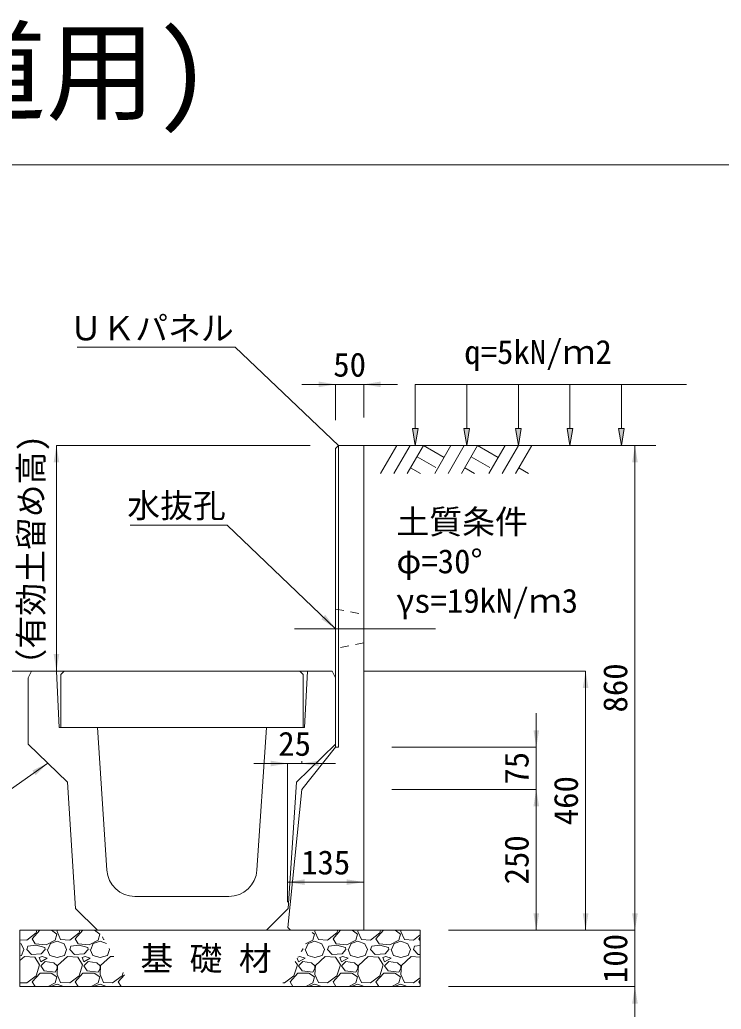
# Model space of a CAD drawing. Units: millimetres at full size, sheet at 1:20. Extents: x 201886 to 211886, y 860265 to 873235.
# Drawn here: x 204599 to 205843, y 871480 to 873235 of the extents above; entities that cross this region are included whole.
import ezdxf
from ezdxf.enums import TextEntityAlignment as Align

# ---------------------------------------------------------------- set-up
doc = ezdxf.new("R2010")
doc.units = ezdxf.units.MM
doc.header["$LTSCALE"] = 20
doc.linetypes.add('USER1', pattern=[1.35, 0.75, -0.6])
doc.linetypes.add('USER2', pattern=[28.575, 19.05, -3.175, 3.175, -3.175])
for name, color, linetype, lineweight in [('0_2', 7, 'Continuous', 20), ('UKパネル', 2, 'Continuous', 20), ('ハッチング', 7, 'Continuous', 5), ('図枠', 5, 'Continuous', 13), ('寸法線', 7, 'Continuous', 13), ('引出線', 4, 'Continuous', 13), ('本体', 2, 'Continuous', 13), ('補助線', 8, 'USER2', 13)]:
    doc.layers.add(name, color=color, linetype=linetype, lineweight=lineweight)
doc.layers.add('文字', color=7, linetype='Continuous')
doc.styles.add('ＭＳ ゴシック', font='')
doc.styles.get('ＭＳ ゴシック').set_extended_font_data('MS Gothic')

# ---------------------------------------------------------------- blocks, each defined once
blk = doc.blocks.new('filled_arrow')
at = {"color": 0, "linetype": 'Continuous', "lineweight": -2}
blk.add_solid([(7.5, 1.25), (0, 0), (7.5, -1.25)], dxfattribs=at)

msp = doc.modelspace()

# ---------------------------------------------------------------- hatches: boundary and pattern name
at = {"layer": '寸法線'}
for points in [[(205305.26, 872509.85), (205300.26, 872479.85), (205295.26, 872509.85)], [(205396.67, 872509.85), (205391.67, 872479.85), (205386.67, 872509.85)], [(205488.09, 872509.85), (205483.09, 872479.85), (205478.09, 872509.85)], [(205579.5, 872509.85), (205574.5, 872479.85), (205569.5, 872509.85)], [(205670.91, 872509.85), (205665.91, 872479.85), (205660.91, 872509.85)]]:
    msp.add_hatch(color=256, dxfattribs=at).paths.add_polyline_path(points)

# ---------------------------------------------------------------- linework, layer by layer
at = {"layer": '0_2'}
for p, q in [((205208.85, 872479.85), (205727.01, 872479.85)), ((204619.85, 872079.85), (204067.78, 872079.85)), ((204599.1, 871619.85), (205309.1, 871619.85)), ((204599.1, 871519.85), (204599.1, 871619.85)), ((205309.1, 871519.85), (205309.1, 871619.85)), ((204599.1, 871519.85), (205309.1, 871519.85))]:
    msp.add_line(p, q, dxfattribs=at)
at = {"layer": 'UKパネル'}
for p, q in [((205158.85, 872474.85), (205163.85, 872479.85)), ((205158.85, 872474.85), (205158.85, 871944.85)), ((205163.85, 872479.85), (205208.85, 872479.85)), ((205208.85, 872479.85), (205208.85, 871619.85)), ((205158.85, 872139.85), (205158.85, 871959.85)), ((205098.85, 871869.85), (205158.85, 871944.85)), ((205074.35, 871624.83), (205098.85, 871869.85)), ((205074.35, 871624.83), (205078.85, 871619.85)), ((205078.85, 871619.85), (205208.85, 871619.85))]:
    msp.add_line(p, q, dxfattribs=at)
at = {"layer": 'UKパネル', "color": 4, "lineweight": 5}
for p, q in [((205163.85, 872479.85), (205163.85, 871944.85)), ((205163.85, 871944.85), (205158.85, 871944.85))]:
    msp.add_line(p, q, dxfattribs=at)
at = {"layer": 'UKパネル', "linetype": 'USER1', "lineweight": 9}
for p, q in [((205158.85, 872189.85), (205208.85, 872179.85)), ((205208.85, 872129.85), (205158.85, 872119.85))]:
    msp.add_line(p, q, dxfattribs=at)
at = {"layer": 'ハッチング', "lineweight": 9}
for p, q in [((205267.5, 872479.85), (205238.85, 872430.23)), ((205291.12, 872479.85), (205262.47, 872430.23)), ((205314.74, 872479.85), (205286.09, 872430.23)), ((205314.74, 872479.85), (205351.31, 872458.74)), ((205363.5, 872479.85), (205334.85, 872430.23)), ((205387.12, 872479.85), (205358.47, 872430.23)), ((205410.74, 872479.85), (205382.09, 872430.23)), ((205410.74, 872479.85), (205447.31, 872458.74)), ((205459.5, 872479.85), (205430.85, 872430.23)), ((205483.12, 872479.85), (205454.47, 872430.23)), ((205506.74, 872479.85), (205478.09, 872430.23)), ((205303.32, 872460.06), (205336.73, 872440.77)), ((205399.32, 872460.06), (205432.73, 872440.77)), ((205291.9, 872440.28), (205309.31, 872430.23)), ((205387.9, 872440.28), (205405.31, 872430.23)), ((205483.9, 872440.28), (205501.31, 872430.23))]:
    msp.add_line(p, q, dxfattribs=at)
at = {"layer": 'ハッチング'}
for p, q in [((204611.09, 871602.57), (204627.85, 871615.52)), ((204620.99, 871604.86), (204634.49, 871619.85)), ((204627.85, 871615.52), (204629.24, 871619.85)), ((204654.87, 871619.85), (204664.43, 871613.24)), ((204664.43, 871613.24), (204661.38, 871602.57)), ((204665.28, 871619.85), (204665.19, 871617.81)), ((204665.19, 871617.81), (204671.28, 871603.33)), ((204687.29, 871602.57), (204704.05, 871615.52)), ((204697.19, 871604.86), (204710.69, 871619.85)), ((204704.05, 871615.52), (204705.44, 871619.85)), ((204731.07, 871619.85), (204740.63, 871613.24)), ((204740.63, 871613.24), (204737.58, 871602.57)), ((204745.51, 871608.02), (204747.48, 871603.33)), ((205117.39, 871616.17), (205121.63, 871613.24)), ((205121.63, 871613.24), (205118.58, 871602.57)), ((205122.48, 871619.85), (205122.39, 871617.81)), ((205122.39, 871617.81), (205128.48, 871603.33)), ((205144.49, 871602.57), (205161.25, 871615.52)), ((205154.39, 871604.86), (205167.89, 871619.85)), ((205161.25, 871615.52), (205162.64, 871619.85)), ((205188.27, 871619.85), (205197.83, 871613.24)), ((205197.83, 871613.24), (205194.78, 871602.57)), ((205198.68, 871619.85), (205198.59, 871617.81)), ((205198.59, 871617.81), (205204.68, 871603.33)), ((205220.69, 871602.57), (205237.45, 871615.52)), ((205230.59, 871604.86), (205244.09, 871619.85)), ((205237.45, 871615.52), (205238.84, 871619.85)), ((205264.47, 871619.85), (205274.03, 871613.24)), ((205274.03, 871613.24), (205270.98, 871602.57)), ((205274.88, 871619.85), (205274.79, 871617.81)), ((205274.79, 871617.81), (205280.88, 871603.33)), ((205296.89, 871602.57), (205309.1, 871612.01)), ((205306.79, 871604.86), (205309.1, 871607.42)), ((204599.1, 871603.14), (204611.09, 871602.57)), ((204599.1, 871596.49), (204601.18, 871595.71)), ((204601.18, 871595.71), (204605.75, 871585.81)), ((204611.09, 871585.81), (204613.37, 871591.9)), ((204627.85, 871593.43), (204613.37, 871591.9)), ((204626.33, 871595.71), (204620.99, 871604.86)), ((204645.38, 871594.19), (204626.33, 871595.71)), ((204643.09, 871589.62), (204627.85, 871593.43)), ((204661.38, 871602.57), (204645.38, 871594.19)), ((204648.42, 871585.81), (204653, 871596.47)), ((204653, 871596.47), (204665.19, 871600.28)), ((204665.19, 871600.28), (204677.38, 871595.71)), ((204671.28, 871603.33), (204687.29, 871602.57)), ((204677.38, 871595.71), (204681.95, 871585.81)), ((204687.29, 871585.81), (204689.57, 871591.9)), ((204704.05, 871593.43), (204689.57, 871591.9)), ((204702.53, 871595.71), (204697.19, 871604.86)), ((204721.58, 871594.19), (204702.53, 871595.71)), ((204719.29, 871589.62), (204704.05, 871593.43)), ((204737.58, 871602.57), (204721.58, 871594.19)), ((204724.62, 871585.81), (204729.2, 871596.47)), ((204729.2, 871596.47), (204741.39, 871600.28)), ((204741.39, 871600.28), (204752.35, 871596.17)), ((204747.48, 871603.33), (204748.24, 871603.3)), ((205118.58, 871602.57), (205105.62, 871595.78)), ((205105.62, 871585.81), (205110.2, 871596.47)), ((205110.2, 871596.47), (205122.39, 871600.28)), ((205122.39, 871600.28), (205134.58, 871595.71)), ((205128.48, 871603.33), (205144.49, 871602.57)), ((205134.58, 871595.71), (205139.15, 871585.81)), ((205144.49, 871585.81), (205146.77, 871591.9)), ((205161.25, 871593.43), (205146.77, 871591.9)), ((205159.73, 871595.71), (205154.39, 871604.86)), ((205178.78, 871594.19), (205159.73, 871595.71)), ((205176.49, 871589.62), (205161.25, 871593.43)), ((205194.78, 871602.57), (205178.78, 871594.19)), ((205181.82, 871585.81), (205186.4, 871596.47)), ((205186.4, 871596.47), (205198.59, 871600.28)), ((205198.59, 871600.28), (205210.78, 871595.71)), ((205204.68, 871603.33), (205220.69, 871602.57)), ((205210.78, 871595.71), (205215.35, 871585.81)), ((205220.69, 871585.81), (205222.97, 871591.9)), ((205237.45, 871593.43), (205222.97, 871591.9)), ((205235.93, 871595.71), (205230.59, 871604.86)), ((205254.98, 871594.19), (205235.93, 871595.71)), ((205252.69, 871589.62), (205237.45, 871593.43)), ((205270.98, 871602.57), (205254.98, 871594.19)), ((205258.02, 871585.81), (205262.6, 871596.47)), ((205262.6, 871596.47), (205274.79, 871600.28)), ((205274.79, 871600.28), (205286.98, 871595.71)), ((205280.88, 871603.33), (205296.89, 871602.57)), ((205286.98, 871595.71), (205291.55, 871585.81)), ((205296.89, 871585.81), (205299.17, 871591.9)), ((205309.1, 871592.95), (205299.17, 871591.9)), ((205309.1, 871600.9), (205306.79, 871604.86)), ((204599.1, 871574.3), (204601.94, 871575.14)), ((204607.28, 871573.61), (204599.1, 871566.15)), ((204601.94, 871575.14), (204605.75, 871585.81)), ((204625.56, 871572.09), (204607.28, 871573.61)), ((204619.47, 871576.66), (204611.09, 871585.81)), ((204636.99, 871578.19), (204619.47, 871576.66)), ((204638.52, 871573.61), (204633.18, 871571.33)), ((204643.85, 871585.81), (204636.99, 871578.19)), ((204647.66, 871570.57), (204638.52, 871573.61)), ((204643.85, 871585.81), (204643.09, 871589.62)), ((204647.66, 871585.81), (204652.23, 871575.14)), ((204652.23, 871575.14), (204665.19, 871571.33)), ((204665.19, 871571.33), (204678.14, 871575.14)), ((204683.48, 871573.61), (204665.95, 871557.61)), ((204678.14, 871575.14), (204681.95, 871585.81)), ((204701.76, 871572.09), (204683.48, 871573.61)), ((204695.67, 871576.66), (204687.29, 871585.81)), ((204713.19, 871578.19), (204695.67, 871576.66)), ((204714.72, 871573.61), (204709.38, 871571.33)), ((204720.05, 871585.81), (204713.19, 871578.19)), ((204723.86, 871570.57), (204714.72, 871573.61)), ((204720.05, 871585.81), (204719.29, 871589.62)), ((204723.86, 871585.81), (204728.43, 871575.14)), ((204728.43, 871575.14), (204741.39, 871571.33)), ((204741.39, 871571.33), (204754.34, 871575.14)), ((204759.68, 871573.61), (204742.15, 871557.61)), ((204754.34, 871575.14), (204758.15, 871585.81)), ((204757.42, 871587.38), (204758.15, 871585.81)), ((204765.66, 871573.12), (204759.68, 871573.61)), ((205095.72, 871573.61), (205091.87, 871571.97)), ((205104.86, 871570.57), (205095.72, 871573.61)), ((205101.05, 871585.81), (205097.73, 871582.12)), ((205101.05, 871585.81), (205100.75, 871587.34)), ((205104.86, 871585.81), (205109.43, 871575.14)), ((205109.43, 871575.14), (205122.39, 871571.33)), ((205122.39, 871571.33), (205135.34, 871575.14)), ((205140.68, 871573.61), (205123.15, 871557.61)), ((205135.34, 871575.14), (205139.15, 871585.81)), ((205158.96, 871572.09), (205140.68, 871573.61)), ((205152.87, 871576.66), (205144.49, 871585.81)), ((205170.39, 871578.19), (205152.87, 871576.66)), ((205171.92, 871573.61), (205166.58, 871571.33)), ((205177.25, 871585.81), (205170.39, 871578.19)), ((205181.06, 871570.57), (205171.92, 871573.61)), ((205177.25, 871585.81), (205176.49, 871589.62)), ((205181.06, 871585.81), (205185.63, 871575.14)), ((205185.63, 871575.14), (205198.59, 871571.33)), ((205198.59, 871571.33), (205211.54, 871575.14)), ((205216.88, 871573.61), (205199.35, 871557.61)), ((205211.54, 871575.14), (205215.35, 871585.81)), ((205235.16, 871572.09), (205216.88, 871573.61)), ((205229.07, 871576.66), (205220.69, 871585.81)), ((205246.59, 871578.19), (205229.07, 871576.66)), ((205248.12, 871573.61), (205242.78, 871571.33)), ((205253.45, 871585.81), (205246.59, 871578.19)), ((205257.26, 871570.57), (205248.12, 871573.61)), ((205253.45, 871585.81), (205252.69, 871589.62)), ((205257.26, 871585.81), (205261.83, 871575.14)), ((205261.83, 871575.14), (205274.79, 871571.33)), ((205274.79, 871571.33), (205287.74, 871575.14)), ((205293.08, 871573.61), (205275.55, 871557.61)), ((205287.74, 871575.14), (205291.55, 871585.81)), ((205309.1, 871572.28), (205293.08, 871573.61)), ((205305.27, 871576.66), (205296.89, 871585.81)), ((205309.1, 871577), (205305.27, 871576.66)), ((204633.95, 871558.37), (204625.56, 871572.09)), ((204627.85, 871539.32), (204633.95, 871558.37)), ((204633.18, 871571.33), (204636.23, 871563.71)), ((204636.23, 871563.71), (204647.66, 871570.57)), ((204643.85, 871564.47), (204636.23, 871556.85)), ((204636.23, 871556.85), (204642.33, 871547.71)), ((204659.09, 871562.18), (204643.85, 871564.47)), ((204665.19, 871556.85), (204659.09, 871562.18)), ((204665.95, 871557.61), (204665.19, 871541.61)), ((204665.19, 871552.28), (204665.19, 871556.85)), ((204710.15, 871558.37), (204701.76, 871572.09)), ((204704.05, 871539.32), (204710.15, 871558.37)), ((204709.38, 871571.33), (204712.43, 871563.71)), ((204712.43, 871563.71), (204723.86, 871570.57)), ((204720.05, 871564.47), (204712.43, 871556.85)), ((204712.43, 871556.85), (204718.53, 871547.71)), ((204735.29, 871562.18), (204720.05, 871564.47)), ((204741.39, 871556.85), (204735.29, 871562.18)), ((204742.15, 871557.61), (204741.39, 871541.61)), ((204741.39, 871552.28), (204741.39, 871556.85)), ((205085.05, 871539.32), (205091.15, 871558.37)), ((205091.15, 871558.37), (205087.48, 871564.37)), ((205090.84, 871570.18), (205093.43, 871563.71)), ((205093.43, 871563.71), (205104.86, 871570.57)), ((205101.05, 871564.47), (205093.43, 871556.85)), ((205093.43, 871556.85), (205099.53, 871547.71)), ((205116.29, 871562.18), (205101.05, 871564.47)), ((205122.39, 871556.85), (205116.29, 871562.18)), ((205123.15, 871557.61), (205122.39, 871541.61)), ((205122.39, 871552.28), (205122.39, 871556.85)), ((205167.35, 871558.37), (205158.96, 871572.09)), ((205161.25, 871539.32), (205167.35, 871558.37)), ((205166.58, 871571.33), (205169.63, 871563.71)), ((205169.63, 871563.71), (205181.06, 871570.57)), ((205177.25, 871564.47), (205169.63, 871556.85)), ((205169.63, 871556.85), (205175.73, 871547.71)), ((205192.49, 871562.18), (205177.25, 871564.47)), ((205198.59, 871556.85), (205192.49, 871562.18)), ((205199.35, 871557.61), (205198.59, 871541.61)), ((205198.59, 871552.28), (205198.59, 871556.85)), ((205243.55, 871558.37), (205235.16, 871572.09)), ((205237.45, 871539.32), (205243.55, 871558.37)), ((205242.78, 871571.33), (205245.83, 871563.71)), ((205245.83, 871563.71), (205257.26, 871570.57)), ((205253.45, 871564.47), (205245.83, 871556.85)), ((205245.83, 871556.85), (205251.93, 871547.71)), ((205268.69, 871562.18), (205253.45, 871564.47)), ((205274.79, 871556.85), (205268.69, 871562.18)), ((205275.55, 871557.61), (205274.79, 871541.61)), ((205274.79, 871552.28), (205274.79, 871556.85)), ((204611.09, 871526.37), (204627.85, 871539.32)), ((204620.99, 871528.66), (204634.71, 871543.9)), ((204634.71, 871543.9), (204654.52, 871543.9)), ((204642.33, 871547.71), (204661.38, 871545.42)), ((204654.52, 871543.9), (204664.43, 871537.04)), ((204661.38, 871545.42), (204665.19, 871552.28)), ((204664.43, 871537.04), (204661.38, 871526.37)), ((204665.19, 871541.61), (204671.28, 871527.13)), ((204687.29, 871526.37), (204704.05, 871539.32)), ((204697.19, 871528.66), (204710.91, 871543.9)), ((204710.91, 871543.9), (204730.72, 871543.9)), ((204718.53, 871547.71), (204737.58, 871545.42)), ((204730.72, 871543.9), (204740.63, 871537.04)), ((204737.58, 871545.42), (204741.39, 871552.28)), ((204740.63, 871537.04), (204737.58, 871526.37)), ((204741.39, 871541.61), (204747.48, 871527.13)), ((204763.49, 871526.37), (204780.25, 871539.32)), ((204773.39, 871528.66), (204784.32, 871540.8)), ((204780.25, 871539.32), (204782, 871544.81)), ((205068.29, 871526.37), (205085.05, 871539.32)), ((205078.19, 871528.66), (205091.91, 871543.9)), ((205091.91, 871543.9), (205111.72, 871543.9)), ((205099.53, 871547.71), (205118.58, 871545.42)), ((205111.72, 871543.9), (205121.63, 871537.04)), ((205118.58, 871545.42), (205122.39, 871552.28)), ((205121.63, 871537.04), (205118.58, 871526.37)), ((205122.39, 871541.61), (205128.48, 871527.13)), ((205144.49, 871526.37), (205161.25, 871539.32)), ((205154.39, 871528.66), (205168.11, 871543.9)), ((205168.11, 871543.9), (205187.92, 871543.9)), ((205175.73, 871547.71), (205194.78, 871545.42)), ((205187.92, 871543.9), (205197.83, 871537.04)), ((205194.78, 871545.42), (205198.59, 871552.28)), ((205197.83, 871537.04), (205194.78, 871526.37)), ((205198.59, 871541.61), (205204.68, 871527.13)), ((205220.69, 871526.37), (205237.45, 871539.32)), ((205230.59, 871528.66), (205244.31, 871543.9)), ((205244.31, 871543.9), (205264.12, 871543.9)), ((205251.93, 871547.71), (205270.98, 871545.42)), ((205264.12, 871543.9), (205274.03, 871537.04)), ((205270.98, 871545.42), (205274.79, 871552.28)), ((205274.03, 871537.04), (205270.98, 871526.37)), ((205274.79, 871541.61), (205280.88, 871527.13)), ((204599.1, 871526.94), (204611.09, 871526.37)), ((204599.1, 871520.29), (204600.27, 871519.85)), ((204626.13, 871519.85), (204620.99, 871528.66)), ((204661.38, 871526.37), (204648.94, 871519.85)), ((204652.82, 871519.85), (204653, 871520.27)), ((204653, 871520.27), (204665.19, 871524.08)), ((204665.19, 871524.08), (204676.47, 871519.85)), ((204671.28, 871527.13), (204687.29, 871526.37)), ((204702.33, 871519.85), (204697.19, 871528.66)), ((204737.58, 871526.37), (204725.14, 871519.85)), ((204729.02, 871519.85), (204729.2, 871520.27)), ((204729.2, 871520.27), (204741.39, 871524.08)), ((204741.39, 871524.08), (204752.67, 871519.85)), ((204747.48, 871527.13), (204763.49, 871526.37)), ((204778.53, 871519.85), (204773.39, 871528.66)), ((205065.62, 871526.5), (205068.29, 871526.37)), ((205083.33, 871519.85), (205078.19, 871528.66)), ((205118.58, 871526.37), (205106.14, 871519.85)), ((205110.02, 871519.85), (205110.2, 871520.27)), ((205110.2, 871520.27), (205122.39, 871524.08)), ((205122.39, 871524.08), (205133.67, 871519.85)), ((205128.48, 871527.13), (205144.49, 871526.37)), ((205159.53, 871519.85), (205154.39, 871528.66)), ((205194.78, 871526.37), (205182.34, 871519.85)), ((205186.22, 871519.85), (205186.4, 871520.27)), ((205186.4, 871520.27), (205198.59, 871524.08)), ((205198.59, 871524.08), (205209.87, 871519.85)), ((205204.68, 871527.13), (205220.69, 871526.37)), ((205235.73, 871519.85), (205230.59, 871528.66)), ((205270.98, 871526.37), (205258.54, 871519.85)), ((205262.42, 871519.85), (205262.6, 871520.27)), ((205262.6, 871520.27), (205274.79, 871524.08)), ((205274.79, 871524.08), (205286.07, 871519.85)), ((205280.88, 871527.13), (205296.89, 871526.37)), ((205296.89, 871526.37), (205309.1, 871535.81)), ((205306.79, 871528.66), (205309.1, 871531.22)), ((205309.1, 871524.7), (205306.79, 871528.66))]:
    msp.add_line(p, q, dxfattribs=at)
at = {"layer": '図枠'}
msp.add_line((201886.35, 872977.81), (207886.35, 872977.81), dxfattribs=at)
at = {"layer": '寸法線'}
for p, q in [((205098.85, 872588.41), (205268.85, 872588.41)), ((205158.85, 872524.85), (205158.85, 872588.41)), ((205208.85, 872529.85), (205208.85, 872588.41)), ((204663.85, 872079.85), (204663.85, 872479.85)), ((205113.85, 872479.85), (204663.85, 872479.85)), ((205258.85, 872479.85), (205689.89, 872479.85)), ((205689.89, 871619.85), (205689.89, 872479.85)), ((205108.85, 872079.85), (204663.85, 872079.85)), ((205208.85, 872079.85), (205602.39, 872079.85)), ((205602.39, 871619.85), (205602.39, 872079.85)), ((205514.89, 871809.85), (205514.89, 872004.85)), ((205258.85, 871944.85), (205514.89, 871944.85)), ((205013.85, 871915.78), (205158.85, 871915.78)), ((205073.85, 871669.85), (205073.85, 871915.78)), ((205098.85, 871915.78), (205098.85, 871919.85)), ((205258.85, 871869.85), (205514.89, 871869.85)), ((205258.85, 871869.85), (205514.89, 871869.85)), ((205514.89, 871619.85), (205514.89, 871869.85)), ((205073.85, 871705.31), (205208.85, 871705.31)), ((205073.85, 871669.85), (205073.85, 871705.31)), ((205208.85, 871669.85), (205208.85, 871705.31)), ((205689.89, 871679.85), (205689.89, 871459.85)), ((205359.1, 871619.85), (205689.89, 871619.85)), ((205359.1, 871619.85), (205514.89, 871619.85)), ((205359.1, 871619.85), (205602.39, 871619.85)), ((205359.1, 871619.85), (205689.89, 871619.85)), ((205359.1, 871519.85), (205689.89, 871519.85))]:
    msp.add_line(p, q, dxfattribs=at)
at = {"layer": '寸法線', "lineweight": 9}
for p, q in [((205781.31, 872588.41), (205300.26, 872588.41)), ((205300.26, 872509.85), (205300.26, 872588.41)), ((205391.67, 872509.85), (205391.67, 872588.41)), ((205483.09, 872509.85), (205483.09, 872588.41)), ((205574.5, 872509.85), (205574.5, 872588.41)), ((205665.91, 872509.85), (205665.91, 872588.41))]:
    msp.add_line(p, q, dxfattribs=at)
for points in [[(205305.26, 872509.85), (205300.26, 872479.85), (205295.26, 872509.85)], [(205396.67, 872509.85), (205391.67, 872479.85), (205386.67, 872509.85)], [(205488.09, 872509.85), (205483.09, 872479.85), (205478.09, 872509.85)], [(205579.5, 872509.85), (205574.5, 872479.85), (205569.5, 872509.85)], [(205670.91, 872509.85), (205665.91, 872479.85), (205660.91, 872509.85)]]:
    msp.add_lwpolyline(points, close=True, dxfattribs=at)
at = {"layer": '引出線'}
for points in [[(205163.85, 872479.85), (204980.55, 872654.14), (204700.76, 872654.14)], [(205158.85, 872154.85), (204966.39, 872338.3), (204794.65, 872338.3)]]:
    msp.add_lwpolyline(points, dxfattribs=at)
at = {"layer": '引出線', "lineweight": 9}
msp.add_lwpolyline([(204648.6, 871916.42), (204418.93, 871755.06), (204409.91, 871755.06), (204061.83, 871755.06)], dxfattribs=at)
at = {"layer": '本体'}
for p, q in [((204619.85, 872079.85), (204613.85, 872067.85)), ((204613.85, 871949.98), (204613.85, 872067.85)), ((204619.85, 872079.85), (204663.85, 872079.85)), ((204663.85, 872079.85), (204668.85, 871979.85)), ((205108.85, 872079.85), (205103.85, 871979.85)), ((205152.85, 872079.85), (205108.85, 872079.85)), ((205152.85, 872079.85), (205158.85, 872067.85)), ((205158.85, 871949.98), (205158.85, 872067.85)), ((204668.85, 871979.85), (204736.35, 871979.85)), ((204736.35, 871979.85), (204753.24, 871726.53)), ((205036.35, 871979.85), (205019.46, 871726.53)), ((205103.85, 871979.85), (205036.35, 871979.85)), ((204683.35, 871882.85), (204613.85, 871949.98)), ((205089.35, 871882.85), (205158.85, 871949.98)), ((204683.35, 871882.85), (204697.72, 871658.49)), ((205089.35, 871882.85), (205074.98, 871658.49)), ((204803.12, 871679.85), (204969.57, 871679.85)), ((204736.35, 871619.85), (204697.72, 871658.49)), ((205036.35, 871619.85), (205074.98, 871658.49)), ((204736.35, 871619.85), (205036.35, 871619.85))]:
    msp.add_line(p, q, dxfattribs=at)
at = {"layer": '本体', "lineweight": 20}
msp.add_lwpolyline([(204671.35, 871979.85), (204671.35, 872073.85), (204677.35, 872079.85), (205095.35, 872079.85), (205101.35, 872073.85), (205101.35, 871979.85)], close=True, dxfattribs=at)
at = {"layer": '本体'}
for centre, start, end in [((204803.12, 871729.85), 183.81407, 270), ((204969.57, 871729.85), 270, 356.18593)]:
    msp.add_arc(centre, 50, start, end, dxfattribs=at)
at = {"layer": '補助線'}
msp.add_line((205085.85, 872154.85), (205336.38, 872154.85), dxfattribs=at)

# ---------------------------------------------------------------- block references
at = {"layer": '寸法線', "xscale": 4, "yscale": 4}
for p, rotation in [((205158.85, 872588.41), 180), ((204663.85, 872479.85), 270), ((205689.89, 872479.85), 270), ((204663.85, 872079.85), 90), ((205602.39, 872079.85), 270), ((205514.89, 871944.85), 90), ((205073.85, 871915.78), 180), ((205514.89, 871869.85), 270), ((205514.89, 871869.85), 270), ((205208.85, 871705.31), 180), ((205514.89, 871619.85), 90), ((205602.39, 871619.85), 90), ((205689.89, 871619.85), 90), ((205689.89, 871619.85), 90), ((205689.89, 871519.85), 270)]:
    msp.add_blockref('filled_arrow', p, dxfattribs=dict(at, rotation=rotation))
for p in [(205208.85, 872588.41), (205098.85, 871915.78), (205073.85, 871705.31)]:
    msp.add_blockref('filled_arrow', p, dxfattribs=at)
at = {"layer": '引出線', "rotation": 136.4}
for p, xscale, yscale in [((205163.85, 872479.85), 0.16, 0.16), ((205158.85, 872154.85), 4, 4)]:
    msp.add_blockref('filled_arrow', p, dxfattribs=dict(at, xscale=xscale, yscale=yscale))
at = {"layer": '引出線', "lineweight": 9, "xscale": 4, "yscale": 4, "rotation": 215.1}
msp.add_blockref('filled_arrow', (204648.6, 871916.42), dxfattribs=at)

# ---------------------------------------------------------------- texts
at = {"layer": '寸法線', "style": 'ＭＳ ゴシック'}
for s, p in [('50', (205183.85, 872623.41)), ('25', (205086.35, 871950.78)), ('135', (205141.35, 871740.31))]:
    msp.add_text(s, height=42.72, dxfattribs=at).set_placement(p, align=Align.MIDDLE_CENTER)
msp.add_text('（有効土留め高)', height=42.72, rotation=90, dxfattribs=at).set_placement((204653.05, 872061.32), align=Align.BOTTOM_LEFT)
for s, p in [('860', (205654.89, 872049.85)), ('75', (205479.89, 871907.35)), ('460', (205567.39, 871849.85)), ('250', (205479.89, 871744.85)), ('100', (205654.89, 871569.85))]:
    msp.add_text(s, height=42.72, rotation=90, dxfattribs=at).set_placement(p, align=Align.MIDDLE_CENTER)
at = {"layer": '引出線', "style": 'ＭＳ ゴシック'}
for s, p in [('ＵＫパネル', (204978.3, 872709.28)), ('水抜孔', (204964.14, 872394.59))]:
    msp.add_text(s, height=42.72, dxfattribs=at).set_placement(p, align=Align.TOP_RIGHT)
at = {"layer": '文字', "style": 'ＭＳ ゴシック'}
for s, height, p in [('UKパネル(KUS300×300用)(歩道用)', 142.4, (201930.32, 873029.3)), ('q=5kN/ｍ2', 42.72, (205387.15, 872611.67))]:
    msp.add_text(s, height=height, dxfattribs=at).set_placement(p, align=Align.BOTTOM_LEFT)
for s, p in [('土質条件', (205266.81, 872365.89)), ('φ=30°', (205266.81, 872295.89)), ('γs=19kN/ｍ3', (205266.81, 872225.89))]:
    msp.add_text(s, height=42.72, dxfattribs=at).set_placement(p, align=Align.TOP_LEFT)
msp.add_text('基 礎 材', height=42.72, dxfattribs=at).set_placement((204929.1, 871569.85), align=Align.MIDDLE_CENTER)

doc.saveas('drawing.dxf')
